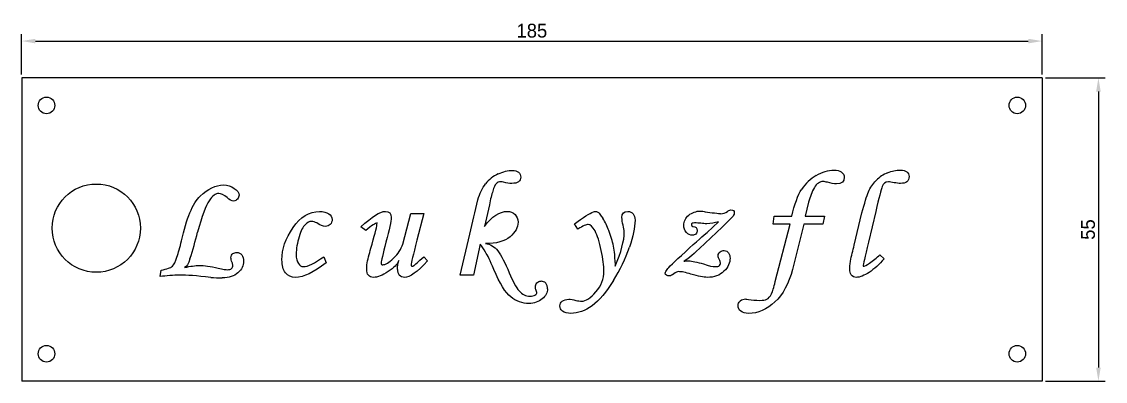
# Model space of a CAD drawing. Header units: millimetres. Extents: x 34 to 5984, y -3597 to 314.
# Drawn here: x 2218.2 to 2414.7, y -1014 to -948.9 of the extents above; entities that cross this region are included whole.
import ezdxf

# ---------------------------------------------------------------- set-up
doc = ezdxf.new("R2010")
doc.units = ezdxf.units.MM
doc.dimstyles.new('ISO-25', dxfattribs={"dimtxt": 2.5, "dimasz": 2.5, "dimexe": 1.25, "dimexo": 0.625, "dimtad": 1, "dimdsep": 46, "dimtxsty": 'Standard', "dimcen": 2.5, "dimadec": 0, "dimazin": 0, "dimtfac": 1, "dimtmove": 0, "dimatfit": 3, "dimfxl": 1, "dimarcsym": 0})

# ---------------------------------------------------------------- blocks, each defined once
blk = doc.blocks.new('*D150')
at = {"color": 0, "lineweight": -2, "transparency": 16777216}
for p, q in [((2218.22, -958.42), (2218.22, -951.13)), ((2220.72, -952.38), (2400.72, -952.38)), ((2403.22, -958.42), (2403.22, -951.13))]:
    blk.add_line(p, q, dxfattribs=at)
at = {"color": 0, "transparency": 16777216}
for points in [[(2220.72, -951.97), (2220.72, -952.8), (2218.22, -952.38)], [(2400.72, -951.97), (2400.72, -952.8), (2403.22, -952.38)]]:
    blk.add_solid(points, dxfattribs=at)
at = {"layer": 'Defpoints', "color": 0, "transparency": 16777216}
for p in [(2403.22, -952.38), (2218.22, -959.04), (2403.22, -959.04)]:
    blk.add_point(p, dxfattribs=at)
at = {"color": 0, "transparency": 16777216, "insert": (2310.72, -950.51), "char_height": 2.5, "attachment_point": 5}
blk.add_mtext('185', dxfattribs=at)
blk = doc.blocks.new('*D151')
at = {"color": 0, "lineweight": -2, "transparency": 16777216}
for p, q in [((2403.85, -959.04), (2414.68, -959.04)), ((2413.43, -961.54), (2413.43, -1011.54)), ((2403.85, -1014.04), (2414.68, -1014.04))]:
    blk.add_line(p, q, dxfattribs=at)
at = {"color": 0, "transparency": 16777216}
for points in [[(2413.02, -961.54), (2413.85, -961.54), (2413.43, -959.04)], [(2413.02, -1011.54), (2413.85, -1011.54), (2413.43, -1014.04)]]:
    blk.add_solid(points, dxfattribs=at)
at = {"layer": 'Defpoints', "color": 0, "transparency": 16777216}
for p in [(2403.22, -959.04), (2403.22, -1014.04), (2413.43, -1014.04)]:
    blk.add_point(p, dxfattribs=at)
at = {"color": 0, "transparency": 16777216, "insert": (2411.56, -986.54), "char_height": 2.5, "attachment_point": 5, "rotation": 90}
blk.add_mtext('55', dxfattribs=at)

msp = doc.modelspace()

# ---------------------------------------------------------------- linework, layer by layer
for p, q in [((2403.224, -959.044), (2218.224, -959.044)), ((2218.224, -959.044), (2218.224, -1014.044)), ((2403.224, -959.044), (2403.224, -1014.044)), ((2403.224, -1014.044), (2218.224, -1014.044))]:
    msp.add_line(p, q)
at = {"color": 1, "lineweight": 25}
for points in [[(2301.342, -989.162), (2300.161, -994.791), (2297.728, -994.791), (2299.466, -987.355, -0.0031204), (2300.925, -981.17)], [(2368.474, -992.289, -0.0108159), (2369.169, -989.371), (2370.559, -983.533)], [(2325.804, -992.498, 0.0498004), (2325.526, -989.579, 0.038632), (2324.692, -986.73, 0.0472897), (2323.58, -984.506)], [(2342.483, -987.077), (2344.568, -985.132, -0.0784466), (2342.413, -985.479)], [(2371.949, -992.637, 0.0230032), (2373.825, -991.108), (2374.589, -991.872)], [(2313.573, -997.293, 0.1653257), (2313.226, -996.251, 0.2044553), (2312.392, -995.903)]]:
    msp.add_lwpolyline(points, format="xyb", dxfattribs=at)
for points in [[(2303.01, -982.074), (2302.107, -985.965)], [(2360.899, -981.587), (2360.274, -984.089), (2363.748, -984.089), (2363.47, -985.548), (2359.996, -985.548), (2357.98, -993.749)], [(2287.304, -989.162), (2288.764, -983.603), (2291.126, -983.603), (2289.876, -988.467)], [(2347.209, -984.089), (2345.193, -986.104), (2341.093, -989.996)], [(2354.853, -995.973), (2357.563, -985.548), (2354.436, -985.548), (2354.645, -984.089), (2357.841, -984.089)], [(2373.061, -983.255), (2371.74, -988.815)], [(2280.633, -986.73), (2279.729, -986.035)], [(2319.063, -986.452), (2318.438, -985.479), (2319.55, -984.715)], [(2272.988, -991.456), (2273.405, -992.567)], [(2291.126, -991.456), (2291.821, -992.22)], [(2243.314, -995.069), (2243.523, -993.888)]]:
    msp.add_lwpolyline(points, dxfattribs=at)
at = {"color": 1}
for centre in [(2222.724, -964.044), (2398.724, -964.044), (2222.724, -1009.044), (2398.724, -1009.044)]:
    msp.add_circle(centre, 1.5, dxfattribs=at)
at = {"color": 4}
msp.add_circle((2231.753, -986.284), 8, dxfattribs=at)
at = {"color": 1, "lineweight": 25}
for centre, radius, start, end in [((2377.677, -982.188), 6.441, 112.47388, 134.90625), ((2307.362, -982.298), 6.469, 115.19192, 141.27573), ((2366.499, -983.811), 8.244, 120.70659, 146.19711), ((2349.719, -929.432), 54.424, 261.99018, 263.75979), ((2340.249, -994.412), 9.072, 82.89369, 90.37338), ((2175.896, -968.431), 76.518, 342.16012, 345.94913), ((1785.881, -855.569), 513.544, 344.56807, 344.92169), ((2296.378, -977.965), 34.153, 328.59012, 339.87123), ((2288.038, -993.759), 1.707, 179.6598, 217.21011), ((2254.38, -969.756), 25.522, 265.74873, 270.43296), ((2349.492, -1000.876), 1.707, 89.65992, 127.21007)]:
    msp.add_arc(centre, radius, start, end, dxfattribs=at)
for points in [[(2304.608, -976.445), (2305.512, -976.028), (2306.415, -975.819), (2307.18, -975.819)], [(2304.608, -976.445), (2305.512, -976.028), (2306.415, -975.819), (2307.18, -975.819)], [(2307.18, -975.819), (2307.666, -975.819), (2308.014, -975.889), (2308.292, -976.167)], [(2307.18, -975.819), (2307.666, -975.819), (2308.014, -975.889), (2308.292, -976.167)], [(2308.292, -976.167), (2308.57, -976.375), (2308.709, -976.653), (2308.709, -977.07)], [(2308.292, -976.167), (2308.57, -976.375), (2308.709, -976.653), (2308.709, -977.07)], [(2362.289, -976.723), (2363.401, -976.097), (2364.443, -975.75), (2365.486, -975.75)], [(2362.289, -976.723), (2363.401, -976.097), (2364.443, -975.75), (2365.486, -975.75)], [(2365.486, -975.75), (2366.042, -975.75), (2366.459, -975.889), (2366.806, -976.097)], [(2365.486, -975.75), (2366.042, -975.75), (2366.459, -975.889), (2366.806, -976.097)], [(2366.806, -976.097), (2367.154, -976.375), (2367.362, -976.653), (2367.362, -977.07)], [(2366.806, -976.097), (2367.154, -976.375), (2367.362, -976.653), (2367.362, -977.07)], [(2375.215, -976.236), (2375.979, -975.958), (2376.744, -975.75), (2377.578, -975.75)], [(2375.215, -976.236), (2375.979, -975.958), (2376.744, -975.75), (2377.578, -975.75)], [(2377.578, -975.75), (2378.064, -975.75), (2378.412, -975.889), (2378.69, -976.097)], [(2377.578, -975.75), (2378.064, -975.75), (2378.412, -975.889), (2378.69, -976.097)], [(2378.69, -976.097), (2378.968, -976.306), (2379.107, -976.584), (2379.107, -976.931)], [(2378.69, -976.097), (2378.968, -976.306), (2379.107, -976.584), (2379.107, -976.931)], [(2300.925, -981.17), (2301.273, -979.989), (2301.759, -979.016), (2302.315, -978.252)], [(2300.925, -981.17), (2301.273, -979.989), (2301.759, -979.016), (2302.315, -978.252)], [(2304.261, -978.252), (2303.983, -978.46), (2303.844, -978.877), (2303.636, -979.572)], [(2304.261, -978.252), (2303.983, -978.46), (2303.844, -978.877), (2303.636, -979.572)], [(2305.095, -977.904), (2304.747, -977.904), (2304.469, -977.974), (2304.261, -978.252)], [(2305.095, -977.904), (2304.747, -977.904), (2304.469, -977.974), (2304.261, -978.252)], [(2305.581, -977.974), (2305.373, -977.904), (2305.234, -977.904), (2305.095, -977.904)], [(2305.581, -977.974), (2305.373, -977.904), (2305.234, -977.904), (2305.095, -977.904)], [(2307.11, -978.182), (2306.624, -978.182), (2306.137, -978.113), (2305.581, -977.974)], [(2307.11, -978.182), (2306.624, -978.182), (2306.137, -978.113), (2305.581, -977.974)], [(2308.709, -977.07), (2308.709, -977.765), (2308.153, -978.182), (2307.11, -978.182)], [(2308.709, -977.07), (2308.709, -977.765), (2308.153, -978.182), (2307.11, -978.182)], [(2363.54, -977.835), (2362.914, -977.835), (2362.358, -978.182), (2361.941, -978.946)], [(2363.54, -977.835), (2362.914, -977.835), (2362.358, -978.182), (2361.941, -978.946)], [(2364.304, -977.974), (2364.026, -977.904), (2363.748, -977.835), (2363.54, -977.835)], [(2364.304, -977.974), (2364.026, -977.904), (2363.748, -977.835), (2363.54, -977.835)], [(2365.972, -978.252), (2365.486, -978.252), (2364.93, -978.113), (2364.304, -977.974)], [(2365.972, -978.252), (2365.486, -978.252), (2364.93, -978.113), (2364.304, -977.974)], [(2367.362, -977.07), (2367.362, -977.835), (2366.876, -978.252), (2365.972, -978.252)], [(2367.362, -977.07), (2367.362, -977.835), (2366.876, -978.252), (2365.972, -978.252)], [(2371.74, -979.711), (2372.088, -978.946), (2372.505, -978.252), (2373.13, -977.626)], [(2371.74, -979.711), (2372.088, -978.946), (2372.505, -978.252), (2373.13, -977.626)], [(2375.354, -977.904), (2374.798, -977.904), (2374.45, -978.182), (2374.242, -978.738)], [(2375.354, -977.904), (2374.798, -977.904), (2374.45, -978.182), (2374.242, -978.738)], [(2376.396, -978.043), (2375.979, -977.974), (2375.632, -977.904), (2375.354, -977.904)], [(2376.396, -978.043), (2375.979, -977.974), (2375.632, -977.904), (2375.354, -977.904)], [(2377.578, -978.182), (2377.23, -978.182), (2376.813, -978.113), (2376.396, -978.043)], [(2377.578, -978.182), (2377.23, -978.182), (2376.813, -978.113), (2376.396, -978.043)], [(2379.107, -976.931), (2379.107, -977.765), (2378.551, -978.182), (2377.578, -978.182)], [(2379.107, -976.931), (2379.107, -977.765), (2378.551, -978.182), (2377.578, -978.182)], [(2250.611, -980.475), (2252.001, -979.155), (2253.391, -978.46), (2254.781, -978.46)], [(2250.611, -980.475), (2252.001, -979.155), (2253.391, -978.46), (2254.781, -978.46)], [(2253.947, -979.989), (2253.391, -979.989), (2252.835, -980.406), (2252.21, -981.309)], [(2253.947, -979.989), (2253.391, -979.989), (2252.835, -980.406), (2252.21, -981.309)], [(2255.476, -980.753), (2254.85, -980.267), (2254.364, -979.989), (2253.947, -979.989)], [(2255.476, -980.753), (2254.85, -980.267), (2254.364, -979.989), (2253.947, -979.989)], [(2254.781, -978.46), (2255.545, -978.46), (2256.171, -978.669), (2256.727, -979.085)], [(2254.781, -978.46), (2255.545, -978.46), (2256.171, -978.669), (2256.727, -979.085)], [(2256.727, -979.085), (2257.352, -979.433), (2257.63, -979.85), (2257.63, -980.336)], [(2256.727, -979.085), (2257.352, -979.433), (2257.63, -979.85), (2257.63, -980.336)], [(2257.63, -980.336), (2257.63, -980.545), (2257.491, -980.753), (2257.352, -981.031)], [(2257.63, -980.336), (2257.63, -980.545), (2257.491, -980.753), (2257.352, -981.031)], [(2303.636, -979.572), (2303.427, -980.197), (2303.219, -981.031), (2303.01, -982.074)], [(2303.636, -979.572), (2303.427, -980.197), (2303.219, -981.031), (2303.01, -982.074)], [(2357.841, -984.089), (2358.328, -981.935), (2358.953, -980.336), (2359.648, -979.224)], [(2357.841, -984.089), (2358.328, -981.935), (2358.953, -980.336), (2359.648, -979.224)], [(2361.941, -978.946), (2361.455, -979.711), (2361.177, -980.614), (2360.899, -981.587)], [(2361.941, -978.946), (2361.455, -979.711), (2361.177, -980.614), (2360.899, -981.587)], [(2370.559, -983.533), (2371.045, -981.726), (2371.393, -980.475), (2371.74, -979.711)], [(2370.559, -983.533), (2371.045, -981.726), (2371.393, -980.475), (2371.74, -979.711)], [(2374.242, -978.738), (2374.034, -979.294), (2373.617, -980.823), (2373.061, -983.255)], [(2374.242, -978.738), (2374.034, -979.294), (2373.617, -980.823), (2373.061, -983.255)], [(2247.206, -988.606), (2248.109, -984.506), (2249.221, -981.796), (2250.611, -980.475)], [(2247.206, -988.606), (2248.109, -984.506), (2249.221, -981.796), (2250.611, -980.475)], [(2252.21, -981.309), (2251.584, -982.213), (2250.889, -984.089), (2250.125, -987.008)], [(2252.21, -981.309), (2251.584, -982.213), (2250.889, -984.089), (2250.125, -987.008)], [(2256.657, -981.379), (2256.24, -981.379), (2255.893, -981.17), (2255.476, -980.753)], [(2256.657, -981.379), (2256.24, -981.379), (2255.893, -981.17), (2255.476, -980.753)], [(2257.352, -981.031), (2257.144, -981.24), (2256.935, -981.379), (2256.657, -981.379)], [(2257.352, -981.031), (2257.144, -981.24), (2256.935, -981.379), (2256.657, -981.379)], [(2267.429, -986.174), (2268.749, -984.228), (2270.348, -983.255), (2272.224, -983.255)], [(2267.429, -986.174), (2268.749, -984.228), (2270.348, -983.255), (2272.224, -983.255)], [(2272.224, -983.255), (2272.919, -983.255), (2273.475, -983.394), (2273.892, -983.672)], [(2272.224, -983.255), (2272.919, -983.255), (2273.475, -983.394), (2273.892, -983.672)], [(2273.892, -983.672), (2274.309, -983.95), (2274.517, -984.298), (2274.517, -984.715)], [(2273.892, -983.672), (2274.309, -983.95), (2274.517, -984.298), (2274.517, -984.715)], [(2279.729, -986.035), (2281.745, -984.159), (2283.204, -983.255), (2284.177, -983.255)], [(2279.729, -986.035), (2281.745, -984.159), (2283.204, -983.255), (2284.177, -983.255)], [(2284.177, -983.255), (2284.872, -983.255), (2285.219, -983.603), (2285.219, -984.367)], [(2284.177, -983.255), (2284.872, -983.255), (2285.219, -983.603), (2285.219, -984.367)], [(2302.107, -985.965), (2303.497, -984.159), (2304.886, -983.255), (2306.276, -983.255)], [(2302.107, -985.965), (2303.497, -984.159), (2304.886, -983.255), (2306.276, -983.255)], [(2306.276, -983.255), (2306.832, -983.255), (2307.319, -983.394), (2307.666, -983.811)], [(2306.276, -983.255), (2306.832, -983.255), (2307.319, -983.394), (2307.666, -983.811)], [(2307.666, -983.811), (2308.014, -984.159), (2308.222, -984.645), (2308.222, -985.201)], [(2307.666, -983.811), (2308.014, -984.159), (2308.222, -984.645), (2308.222, -985.201)], [(2319.55, -984.715), (2320.94, -983.742), (2321.913, -983.255), (2322.26, -983.255)], [(2319.55, -984.715), (2320.94, -983.742), (2321.913, -983.255), (2322.26, -983.255)], [(2322.26, -983.255), (2322.469, -983.255), (2322.677, -983.325), (2322.816, -983.464)], [(2322.26, -983.255), (2322.469, -983.255), (2322.677, -983.325), (2322.816, -983.464)], [(2322.816, -983.464), (2322.886, -983.533), (2323.164, -983.881), (2323.58, -984.506)], [(2322.816, -983.464), (2322.886, -983.533), (2323.164, -983.881), (2323.58, -984.506)], [(2327.055, -984.367), (2327.055, -983.603), (2327.403, -983.255), (2328.098, -983.255)], [(2327.055, -984.367), (2327.055, -983.603), (2327.403, -983.255), (2328.098, -983.255)], [(2328.098, -983.255), (2328.515, -983.255), (2328.862, -983.394), (2329.071, -983.672)], [(2328.098, -983.255), (2328.515, -983.255), (2328.862, -983.394), (2329.071, -983.672)], [(2329.071, -983.672), (2329.279, -983.95), (2329.418, -984.367), (2329.418, -984.854)], [(2329.071, -983.672), (2329.279, -983.95), (2329.418, -984.367), (2329.418, -984.854)], [(2338.244, -985.757), (2338.244, -985.062), (2338.591, -984.437), (2339.147, -983.95)], [(2338.244, -985.757), (2338.244, -985.062), (2338.591, -984.437), (2339.147, -983.95)], [(2339.147, -983.95), (2339.773, -983.464), (2340.468, -983.186), (2341.302, -983.186)], [(2339.147, -983.95), (2339.773, -983.464), (2340.468, -983.186), (2341.302, -983.186)], [(2341.302, -983.186), (2341.58, -983.186), (2341.858, -983.255), (2342.136, -983.325)], [(2341.302, -983.186), (2341.58, -983.186), (2341.858, -983.255), (2342.136, -983.325)], [(2343.803, -983.533), (2344.429, -983.603), (2344.846, -983.672), (2344.985, -983.672)], [(2343.803, -983.533), (2344.429, -983.603), (2344.846, -983.672), (2344.985, -983.672)], [(2344.985, -983.672), (2345.402, -983.672), (2345.749, -983.533), (2346.166, -983.255)], [(2344.985, -983.672), (2345.402, -983.672), (2345.749, -983.533), (2346.166, -983.255)], [(2346.166, -983.255), (2346.305, -983.116), (2346.514, -983.047), (2346.792, -982.977)], [(2346.166, -983.255), (2346.305, -983.116), (2346.514, -983.047), (2346.792, -982.977)], [(2346.792, -982.977), (2347.209, -982.977), (2347.417, -983.116), (2347.417, -983.533)], [(2346.792, -982.977), (2347.209, -982.977), (2347.417, -983.116), (2347.417, -983.533)], [(2347.417, -983.533), (2347.417, -983.672), (2347.348, -983.811), (2347.209, -984.089)], [(2347.417, -983.533), (2347.417, -983.672), (2347.348, -983.811), (2347.209, -984.089)], [(2265.414, -992.011), (2265.414, -990.135), (2266.039, -988.189), (2267.429, -986.174)], [(2265.414, -992.011), (2265.414, -990.135), (2266.039, -988.189), (2267.429, -986.174)], [(2269.653, -985.618), (2269.236, -986.035), (2268.819, -986.73), (2268.541, -987.842)], [(2269.653, -985.618), (2269.236, -986.035), (2268.819, -986.73), (2268.541, -987.842)], [(2270.765, -985.062), (2270.417, -985.062), (2270, -985.271), (2269.653, -985.618)], [(2270.765, -985.062), (2270.417, -985.062), (2270, -985.271), (2269.653, -985.618)], [(2271.738, -985.34), (2271.39, -985.201), (2271.043, -985.062), (2270.765, -985.062)], [(2271.738, -985.34), (2271.39, -985.201), (2271.043, -985.062), (2270.765, -985.062)], [(2273.266, -985.965), (2272.849, -985.965), (2272.363, -985.757), (2271.738, -985.34)], [(2273.266, -985.965), (2272.849, -985.965), (2272.363, -985.757), (2271.738, -985.34)], [(2274.17, -985.618), (2273.961, -985.826), (2273.614, -985.965), (2273.266, -985.965)], [(2274.17, -985.618), (2273.961, -985.826), (2273.614, -985.965), (2273.266, -985.965)], [(2274.517, -984.715), (2274.517, -985.062), (2274.378, -985.409), (2274.17, -985.618)], [(2274.517, -984.715), (2274.517, -985.062), (2274.378, -985.409), (2274.17, -985.618)], [(2282.648, -985.34), (2282.37, -985.34), (2281.675, -985.826), (2280.633, -986.73)], [(2282.648, -985.34), (2282.37, -985.34), (2281.675, -985.826), (2280.633, -986.73)], [(2281.745, -989.162), (2282.37, -987.077), (2282.648, -985.826), (2282.648, -985.409)], [(2281.745, -989.162), (2282.37, -987.077), (2282.648, -985.826), (2282.648, -985.409)], [(2282.648, -985.409), (2282.648, -985.34), (2282.648, -985.34), (2282.648, -985.34)], [(2282.648, -985.409), (2282.648, -985.34), (2282.648, -985.34), (2282.648, -985.34)], [(2285.219, -984.367), (2285.219, -984.993), (2284.872, -986.521), (2284.247, -988.815)], [(2285.219, -984.367), (2285.219, -984.993), (2284.872, -986.521), (2284.247, -988.815)], [(2308.222, -985.201), (2308.222, -986.174), (2307.736, -987.008), (2306.763, -987.842)], [(2308.222, -985.201), (2308.222, -986.174), (2307.736, -987.008), (2306.763, -987.842)], [(2320.94, -985.618), (2320.592, -985.618), (2319.967, -985.896), (2319.063, -986.452)], [(2320.94, -985.618), (2320.592, -985.618), (2319.967, -985.896), (2319.063, -986.452)], [(2322.191, -986.799), (2321.704, -985.965), (2321.287, -985.618), (2320.94, -985.618)], [(2322.191, -986.799), (2321.704, -985.965), (2321.287, -985.618), (2320.94, -985.618)], [(2327.264, -985.757), (2327.125, -985.201), (2327.055, -984.784), (2327.055, -984.367)], [(2327.264, -985.757), (2327.125, -985.201), (2327.055, -984.784), (2327.055, -984.367)], [(2327.472, -987.008), (2327.472, -986.66), (2327.403, -986.243), (2327.264, -985.757)], [(2327.472, -987.008), (2327.472, -986.66), (2327.403, -986.243), (2327.264, -985.757)], [(2329.418, -984.854), (2329.418, -986.174), (2329.071, -987.772), (2328.445, -989.718)], [(2329.418, -984.854), (2329.418, -986.174), (2329.071, -987.772), (2328.445, -989.718)], [(2338.73, -987.077), (2338.452, -986.73), (2338.244, -986.243), (2338.244, -985.757)], [(2338.73, -987.077), (2338.452, -986.73), (2338.244, -986.243), (2338.244, -985.757)], [(2340.19, -985.34), (2339.842, -985.34), (2339.634, -985.409), (2339.634, -985.687)], [(2340.19, -985.34), (2339.842, -985.34), (2339.634, -985.409), (2339.634, -985.687)], [(2339.634, -985.687), (2339.634, -985.826), (2339.703, -985.965), (2339.912, -985.965)], [(2339.634, -985.687), (2339.634, -985.826), (2339.703, -985.965), (2339.912, -985.965)], [(2339.912, -985.965), (2340.468, -986.035), (2340.676, -986.243), (2340.676, -986.73)], [(2339.912, -985.965), (2340.468, -986.035), (2340.676, -986.243), (2340.676, -986.73)], [(2342.413, -985.479), (2342.066, -985.479), (2341.719, -985.479), (2341.371, -985.409)], [(2342.413, -985.479), (2342.066, -985.479), (2341.719, -985.479), (2341.371, -985.409)], [(2268.541, -987.842), (2268.193, -988.954), (2267.985, -989.996), (2267.985, -991.039)], [(2268.541, -987.842), (2268.193, -988.954), (2267.985, -989.996), (2267.985, -991.039)], [(2306.763, -987.842), (2305.79, -988.676), (2304.261, -989.093), (2302.315, -989.093)], [(2306.763, -987.842), (2305.79, -988.676), (2304.261, -989.093), (2302.315, -989.093)], [(2323.302, -990.344), (2322.955, -988.815), (2322.608, -987.633), (2322.191, -986.799)], [(2323.302, -990.344), (2322.955, -988.815), (2322.608, -987.633), (2322.191, -986.799)], [(2325.804, -993.193), (2326.916, -990.622), (2327.472, -988.537), (2327.472, -987.008)], [(2325.804, -993.193), (2326.916, -990.622), (2327.472, -988.537), (2327.472, -987.008)], [(2338.591, -990.552), (2340.607, -988.676), (2341.927, -987.494), (2342.483, -987.077)], [(2338.591, -990.552), (2340.607, -988.676), (2341.927, -987.494), (2342.483, -987.077)], [(2339.842, -987.564), (2339.425, -987.564), (2339.078, -987.425), (2338.73, -987.077)], [(2339.842, -987.564), (2339.425, -987.564), (2339.078, -987.425), (2338.73, -987.077)], [(2340.468, -987.355), (2340.259, -987.494), (2340.051, -987.564), (2339.842, -987.564)], [(2340.468, -987.355), (2340.259, -987.494), (2340.051, -987.564), (2339.842, -987.564)], [(2340.676, -986.73), (2340.676, -986.938), (2340.607, -987.147), (2340.468, -987.355)], [(2340.676, -986.73), (2340.676, -986.938), (2340.607, -987.147), (2340.468, -987.355)], [(2246.372, -991.525), (2246.65, -990.761), (2246.928, -989.718), (2247.206, -988.606)], [(2246.372, -991.525), (2246.65, -990.761), (2246.928, -989.718), (2247.206, -988.606)], [(2284.247, -988.815), (2283.691, -991.039), (2283.413, -992.289), (2283.413, -992.498)], [(2284.247, -988.815), (2283.691, -991.039), (2283.413, -992.289), (2283.413, -992.498)], [(2285.636, -991.733), (2286.47, -990.969), (2287.026, -990.066), (2287.304, -989.162)], [(2285.636, -991.733), (2286.47, -990.969), (2287.026, -990.066), (2287.304, -989.162)], [(2289.876, -988.467), (2289.181, -991.178), (2288.833, -992.637), (2288.833, -992.915)], [(2289.876, -988.467), (2289.181, -991.178), (2288.833, -992.637), (2288.833, -992.915)], [(2302.315, -990.622), (2301.968, -990.066), (2301.69, -989.579), (2301.342, -989.162)], [(2302.315, -990.622), (2301.968, -990.066), (2301.69, -989.579), (2301.342, -989.162)], [(2302.315, -989.093), (2303.149, -989.162), (2303.914, -989.579), (2304.539, -990.413)], [(2302.315, -989.093), (2303.149, -989.162), (2303.914, -989.579), (2304.539, -990.413)], [(2341.093, -989.996), (2339.703, -991.317), (2338.73, -992.081), (2338.244, -992.289)], [(2341.093, -989.996), (2339.703, -991.317), (2338.73, -992.081), (2338.244, -992.289)], [(2371.74, -988.815), (2371.115, -991.595), (2370.767, -992.984), (2370.767, -993.054)], [(2371.74, -988.815), (2371.115, -991.595), (2370.767, -992.984), (2370.767, -993.054)], [(2245.538, -993.193), (2245.816, -992.915), (2246.164, -992.359), (2246.372, -991.525)], [(2245.538, -993.193), (2245.816, -992.915), (2246.164, -992.359), (2246.372, -991.525)], [(2248.735, -991.872), (2248.457, -992.776), (2248.109, -993.262), (2247.762, -993.401)], [(2248.735, -991.872), (2248.457, -992.776), (2248.109, -993.262), (2247.762, -993.401)], [(2256.171, -991.664), (2256.171, -991.317), (2256.31, -991.039), (2256.518, -990.9)], [(2256.171, -991.664), (2256.171, -991.317), (2256.31, -991.039), (2256.518, -990.9)], [(2256.379, -992.498), (2256.24, -992.15), (2256.171, -991.872), (2256.171, -991.664)], [(2256.379, -992.498), (2256.24, -992.15), (2256.171, -991.872), (2256.171, -991.664)], [(2256.518, -990.9), (2256.796, -990.761), (2257.005, -990.691), (2257.213, -990.691)], [(2256.518, -990.9), (2256.796, -990.761), (2257.005, -990.691), (2257.213, -990.691)], [(2257.213, -990.691), (2257.561, -990.691), (2257.908, -990.83), (2258.117, -991.108)], [(2257.213, -990.691), (2257.561, -990.691), (2257.908, -990.83), (2258.117, -991.108)], [(2258.117, -991.108), (2258.325, -991.456), (2258.464, -991.803), (2258.464, -992.289)], [(2258.117, -991.108), (2258.325, -991.456), (2258.464, -991.803), (2258.464, -992.289)], [(2266.039, -994.374), (2265.622, -993.818), (2265.414, -993.054), (2265.414, -992.011)], [(2266.039, -994.374), (2265.622, -993.818), (2265.414, -993.054), (2265.414, -992.011)], [(2267.985, -991.039), (2267.985, -991.803), (2268.124, -992.359), (2268.402, -992.706)], [(2267.985, -991.039), (2267.985, -991.803), (2268.124, -992.359), (2268.402, -992.706)], [(2269.236, -993.262), (2270.139, -993.262), (2271.39, -992.637), (2272.988, -991.456)], [(2269.236, -993.262), (2270.139, -993.262), (2271.39, -992.637), (2272.988, -991.456)], [(2283.691, -992.915), (2284.177, -992.915), (2284.802, -992.567), (2285.636, -991.733)], [(2283.691, -992.915), (2284.177, -992.915), (2284.802, -992.567), (2285.636, -991.733)], [(2289.32, -993.054), (2289.528, -992.915), (2290.084, -992.359), (2291.126, -991.456)], [(2289.32, -993.054), (2289.528, -992.915), (2290.084, -992.359), (2291.126, -991.456)], [(2303.844, -993.749), (2303.149, -992.22), (2302.663, -991.178), (2302.315, -990.622)], [(2303.844, -993.749), (2303.149, -992.22), (2302.663, -991.178), (2302.315, -990.622)], [(2304.539, -990.413), (2305.164, -991.247), (2305.859, -992.567), (2306.624, -994.374)], [(2304.539, -990.413), (2305.164, -991.247), (2305.859, -992.567), (2306.624, -994.374)], [(2323.789, -994.027), (2323.789, -993.123), (2323.58, -991.872), (2323.302, -990.344)], [(2323.789, -994.027), (2323.789, -993.123), (2323.58, -991.872), (2323.302, -990.344)], [(2335.256, -993.749), (2335.395, -993.471), (2336.506, -992.428), (2338.591, -990.552)], [(2335.256, -993.749), (2335.395, -993.471), (2336.506, -992.428), (2338.591, -990.552)], [(2344.498, -991.317), (2344.498, -990.969), (2344.637, -990.761), (2344.846, -990.552)], [(2344.498, -991.317), (2344.498, -990.969), (2344.637, -990.761), (2344.846, -990.552)], [(2344.776, -992.15), (2344.637, -991.803), (2344.498, -991.525), (2344.498, -991.317)], [(2344.776, -992.15), (2344.637, -991.803), (2344.498, -991.525), (2344.498, -991.317)], [(2344.846, -990.552), (2345.054, -990.413), (2345.332, -990.344), (2345.61, -990.344)], [(2344.846, -990.552), (2345.054, -990.413), (2345.332, -990.344), (2345.61, -990.344)], [(2346.653, -991.733), (2346.653, -992.567), (2346.305, -993.332), (2345.541, -994.096)], [(2346.653, -991.733), (2346.653, -992.567), (2346.305, -993.332), (2345.541, -994.096)], [(2345.61, -990.344), (2345.958, -990.344), (2346.166, -990.483), (2346.375, -990.761)], [(2345.61, -990.344), (2345.958, -990.344), (2346.166, -990.483), (2346.375, -990.761)], [(2346.375, -990.761), (2346.583, -991.039), (2346.653, -991.386), (2346.653, -991.733)], [(2346.375, -990.761), (2346.583, -991.039), (2346.653, -991.386), (2346.653, -991.733)], [(2374.589, -991.872), (2373.686, -992.845), (2372.783, -993.679), (2371.879, -994.305)], [(2374.589, -991.872), (2373.686, -992.845), (2372.783, -993.679), (2371.879, -994.305)], [(2243.523, -993.888), (2244.565, -993.679), (2245.26, -993.471), (2245.538, -993.193)], [(2243.523, -993.888), (2244.565, -993.679), (2245.26, -993.471), (2245.538, -993.193)], [(2247.762, -993.401), (2248.804, -993.193), (2249.708, -993.054), (2250.472, -993.054)], [(2247.762, -993.401), (2248.804, -993.193), (2249.708, -993.054), (2250.472, -993.054)], [(2250.472, -993.054), (2251.306, -993.054), (2252.418, -993.193), (2253.877, -993.54)], [(2250.472, -993.054), (2251.306, -993.054), (2252.418, -993.193), (2253.877, -993.54)], [(2253.877, -993.54), (2254.711, -993.749), (2255.267, -993.818), (2255.615, -993.818)], [(2253.877, -993.54), (2254.711, -993.749), (2255.267, -993.818), (2255.615, -993.818)], [(2255.615, -993.818), (2255.893, -993.818), (2256.101, -993.749), (2256.24, -993.61)], [(2255.615, -993.818), (2255.893, -993.818), (2256.101, -993.749), (2256.24, -993.61)], [(2256.24, -993.61), (2256.449, -993.401), (2256.518, -993.262), (2256.518, -993.054)], [(2256.24, -993.61), (2256.449, -993.401), (2256.518, -993.262), (2256.518, -993.054)], [(2256.518, -993.054), (2256.518, -992.915), (2256.449, -992.706), (2256.379, -992.498)], [(2256.518, -993.054), (2256.518, -992.915), (2256.449, -992.706), (2256.379, -992.498)], [(2258.464, -992.289), (2258.464, -993.054), (2258.117, -993.818), (2257.422, -994.374)], [(2258.464, -992.289), (2258.464, -993.054), (2258.117, -993.818), (2257.422, -994.374)], [(2273.405, -992.567), (2271.182, -994.305), (2269.375, -995.208), (2267.846, -995.208)], [(2273.405, -992.567), (2271.182, -994.305), (2269.375, -995.208), (2267.846, -995.208)], [(2268.402, -992.706), (2268.61, -993.054), (2268.888, -993.262), (2269.236, -993.262)], [(2268.402, -992.706), (2268.61, -993.054), (2268.888, -993.262), (2269.236, -993.262)], [(2280.772, -993.679), (2280.772, -993.193), (2280.841, -992.706), (2280.911, -992.22)], [(2280.772, -993.679), (2280.772, -993.193), (2280.841, -992.706), (2280.911, -992.22)], [(2282.023, -995.208), (2281.189, -995.208), (2280.772, -994.722), (2280.772, -993.679)], [(2282.023, -995.208), (2281.189, -995.208), (2280.772, -994.722), (2280.772, -993.679)], [(2283.413, -992.498), (2283.413, -992.637), (2283.413, -992.706), (2283.482, -992.845)], [(2283.413, -992.498), (2283.413, -992.637), (2283.413, -992.706), (2283.482, -992.845)], [(2283.482, -992.845), (2283.552, -992.915), (2283.621, -992.915), (2283.691, -992.915)], [(2283.482, -992.845), (2283.552, -992.915), (2283.621, -992.915), (2283.691, -992.915)], [(2286.609, -992.15), (2286.331, -992.845), (2285.706, -993.54), (2284.664, -994.166)], [(2286.609, -992.15), (2286.331, -992.845), (2285.706, -993.54), (2284.664, -994.166)], [(2286.331, -993.749), (2286.331, -993.193), (2286.47, -992.706), (2286.609, -992.15)], [(2286.331, -993.749), (2286.331, -993.193), (2286.47, -992.706), (2286.609, -992.15)], [(2291.821, -992.22), (2289.945, -994.235), (2288.555, -995.208), (2287.652, -995.208)], [(2291.821, -992.22), (2289.945, -994.235), (2288.555, -995.208), (2287.652, -995.208)], [(2288.833, -992.915), (2288.833, -993.123), (2288.833, -993.193), (2288.972, -993.193)], [(2288.833, -992.915), (2288.833, -993.123), (2288.833, -993.193), (2288.972, -993.193)], [(2288.972, -993.193), (2289.042, -993.193), (2289.181, -993.123), (2289.32, -993.054)], [(2288.972, -993.193), (2289.042, -993.193), (2289.181, -993.123), (2289.32, -993.054)], [(2306.902, -998.752), (2305.929, -997.988), (2304.886, -996.32), (2303.844, -993.749)], [(2306.902, -998.752), (2305.929, -997.988), (2304.886, -996.32), (2303.844, -993.749)], [(2322.33, -997.849), (2323.302, -996.737), (2323.789, -995.486), (2323.789, -994.027)], [(2322.33, -997.849), (2323.302, -996.737), (2323.789, -995.486), (2323.789, -994.027)], [(2325.804, -992.498), (2325.804, -992.845), (2325.804, -993.054), (2325.804, -993.193)], [(2325.804, -992.498), (2325.804, -992.845), (2325.804, -993.054), (2325.804, -993.193)], [(2334.908, -994.444), (2334.908, -994.235), (2335.047, -994.027), (2335.256, -993.749)], [(2334.908, -994.444), (2334.908, -994.235), (2335.047, -994.027), (2335.256, -993.749)], [(2338.244, -992.289), (2338.522, -992.22), (2338.869, -992.22), (2339.147, -992.22)], [(2338.244, -992.289), (2338.522, -992.22), (2338.869, -992.22), (2339.147, -992.22)], [(2339.147, -992.22), (2339.773, -992.22), (2340.676, -992.428), (2341.858, -992.776)], [(2339.147, -992.22), (2339.773, -992.22), (2340.676, -992.428), (2341.858, -992.776)], [(2341.858, -992.776), (2342.761, -993.123), (2343.525, -993.262), (2344.012, -993.262)], [(2341.858, -992.776), (2342.761, -993.123), (2343.525, -993.262), (2344.012, -993.262)], [(2344.012, -993.262), (2344.359, -993.262), (2344.568, -993.193), (2344.707, -993.054)], [(2344.012, -993.262), (2344.359, -993.262), (2344.568, -993.193), (2344.707, -993.054)], [(2344.707, -993.054), (2344.846, -992.915), (2344.915, -992.845), (2344.915, -992.706)], [(2344.707, -993.054), (2344.846, -992.915), (2344.915, -992.845), (2344.915, -992.706)], [(2344.915, -992.706), (2344.915, -992.567), (2344.846, -992.359), (2344.776, -992.15)], [(2344.915, -992.706), (2344.915, -992.567), (2344.846, -992.359), (2344.776, -992.15)], [(2357.98, -993.749), (2357.285, -996.32), (2356.243, -998.335), (2354.784, -999.656)], [(2357.98, -993.749), (2357.285, -996.32), (2356.243, -998.335), (2354.784, -999.656)], [(2368.335, -993.749), (2368.335, -993.401), (2368.404, -992.915), (2368.474, -992.289)], [(2368.335, -993.749), (2368.335, -993.401), (2368.404, -992.915), (2368.474, -992.289)], [(2368.613, -994.722), (2368.404, -994.444), (2368.335, -994.096), (2368.335, -993.749)], [(2368.613, -994.722), (2368.404, -994.444), (2368.335, -994.096), (2368.335, -993.749)], [(2370.767, -993.054), (2370.767, -993.193), (2370.767, -993.193), (2370.837, -993.193)], [(2370.767, -993.054), (2370.767, -993.193), (2370.767, -993.193), (2370.837, -993.193)], [(2370.837, -993.193), (2370.976, -993.193), (2371.393, -993.054), (2371.949, -992.637)], [(2370.837, -993.193), (2370.976, -993.193), (2371.393, -993.054), (2371.949, -992.637)], [(2246.997, -994.791), (2245.677, -994.791), (2244.426, -994.93), (2243.314, -995.069)], [(2246.997, -994.791), (2245.677, -994.791), (2244.426, -994.93), (2243.314, -995.069)], [(2252.488, -995.208), (2249.916, -994.93), (2248.04, -994.791), (2246.997, -994.791)], [(2252.488, -995.208), (2249.916, -994.93), (2248.04, -994.791), (2246.997, -994.791)], [(2257.422, -994.374), (2256.796, -995), (2255.823, -995.278), (2254.572, -995.278)], [(2257.422, -994.374), (2256.796, -995), (2255.823, -995.278), (2254.572, -995.278)], [(2267.846, -995.208), (2267.081, -995.208), (2266.456, -994.93), (2266.039, -994.374)], [(2267.846, -995.208), (2267.081, -995.208), (2266.456, -994.93), (2266.039, -994.374)], [(2284.664, -994.166), (2283.621, -994.861), (2282.718, -995.208), (2282.023, -995.208)], [(2284.664, -994.166), (2283.621, -994.861), (2282.718, -995.208), (2282.023, -995.208)], [(2287.652, -995.208), (2287.235, -995.208), (2286.957, -995.069), (2286.679, -994.791)], [(2287.652, -995.208), (2287.235, -995.208), (2286.957, -995.069), (2286.679, -994.791)], [(2306.624, -994.374), (2307.249, -995.903), (2307.805, -997.015), (2308.431, -997.641)], [(2306.624, -994.374), (2307.249, -995.903), (2307.805, -997.015), (2308.431, -997.641)], [(2311.627, -996.181), (2311.836, -995.973), (2312.114, -995.903), (2312.392, -995.903)], [(2311.627, -996.181), (2311.836, -995.973), (2312.114, -995.903), (2312.392, -995.903)], [(2325.526, -995.764), (2324.206, -997.849), (2322.955, -999.378), (2321.635, -1000.351)], [(2325.526, -995.764), (2324.206, -997.849), (2322.955, -999.378), (2321.635, -1000.351)], [(2335.673, -994.93), (2335.186, -994.93), (2334.908, -994.791), (2334.908, -994.444)], [(2335.673, -994.93), (2335.186, -994.93), (2334.908, -994.791), (2334.908, -994.444)], [(2336.437, -994.583), (2336.159, -994.791), (2335.951, -994.93), (2335.673, -994.93)], [(2336.437, -994.583), (2336.159, -994.791), (2335.951, -994.93), (2335.673, -994.93)], [(2337.34, -994.166), (2337.062, -994.166), (2336.784, -994.305), (2336.437, -994.583)], [(2337.34, -994.166), (2337.062, -994.166), (2336.784, -994.305), (2336.437, -994.583)], [(2339.564, -994.652), (2338.591, -994.305), (2337.827, -994.166), (2337.34, -994.166)], [(2339.564, -994.652), (2338.591, -994.305), (2337.827, -994.166), (2337.34, -994.166)], [(2342.483, -995.208), (2341.858, -995.208), (2340.885, -995), (2339.564, -994.652)], [(2342.483, -995.208), (2341.858, -995.208), (2340.885, -995), (2339.564, -994.652)], [(2345.541, -994.096), (2344.776, -994.861), (2343.803, -995.208), (2342.483, -995.208)], [(2345.541, -994.096), (2344.776, -994.861), (2343.803, -995.208), (2342.483, -995.208)], [(2354.158, -998.196), (2354.367, -997.78), (2354.575, -997.015), (2354.853, -995.973)], [(2354.158, -998.196), (2354.367, -997.78), (2354.575, -997.015), (2354.853, -995.973)], [(2369.516, -995.208), (2369.169, -995.208), (2368.821, -995.069), (2368.613, -994.722)], [(2369.516, -995.208), (2369.169, -995.208), (2368.821, -995.069), (2368.613, -994.722)], [(2371.879, -994.305), (2370.976, -994.861), (2370.211, -995.208), (2369.516, -995.208)], [(2371.879, -994.305), (2370.976, -994.861), (2370.211, -995.208), (2369.516, -995.208)], [(2308.431, -997.641), (2308.987, -998.266), (2309.612, -998.613), (2310.376, -998.613)], [(2308.431, -997.641), (2308.987, -998.266), (2309.612, -998.613), (2310.376, -998.613)], [(2311.28, -998.405), (2311.488, -998.266), (2311.627, -998.127), (2311.627, -997.919)], [(2311.28, -998.405), (2311.488, -998.266), (2311.627, -998.127), (2311.627, -997.919)], [(2311.349, -996.946), (2311.349, -996.668), (2311.419, -996.39), (2311.627, -996.181)], [(2311.349, -996.946), (2311.349, -996.668), (2311.419, -996.39), (2311.627, -996.181)], [(2311.488, -997.571), (2311.419, -997.363), (2311.349, -997.154), (2311.349, -996.946)], [(2311.488, -997.571), (2311.419, -997.363), (2311.349, -997.154), (2311.349, -996.946)], [(2311.627, -997.919), (2311.627, -997.849), (2311.558, -997.71), (2311.488, -997.571)], [(2311.627, -997.919), (2311.627, -997.849), (2311.558, -997.71), (2311.488, -997.571)], [(2313.573, -997.293), (2313.573, -997.988), (2313.226, -998.544), (2312.6, -999.1)], [(2313.573, -997.293), (2313.573, -997.988), (2313.226, -998.544), (2312.6, -999.1)], [(2319.758, -999.517), (2320.523, -999.517), (2321.357, -998.961), (2322.33, -997.849)], [(2319.758, -999.517), (2320.523, -999.517), (2321.357, -998.961), (2322.33, -997.849)], [(2310.168, -999.934), (2308.987, -999.934), (2307.875, -999.517), (2306.902, -998.752)], [(2310.168, -999.934), (2308.987, -999.934), (2307.875, -999.517), (2306.902, -998.752)], [(2312.6, -999.1), (2311.975, -999.656), (2311.141, -999.934), (2310.168, -999.934)], [(2312.6, -999.1), (2311.975, -999.656), (2311.141, -999.934), (2310.168, -999.934)], [(2310.376, -998.613), (2310.793, -998.613), (2311.071, -998.544), (2311.28, -998.405)], [(2310.376, -998.613), (2310.793, -998.613), (2311.071, -998.544), (2311.28, -998.405)], [(2315.797, -1000.351), (2315.797, -1000.003), (2315.936, -999.725), (2316.214, -999.517)], [(2315.797, -1000.351), (2315.797, -1000.003), (2315.936, -999.725), (2316.214, -999.517)], [(2316.214, -999.517), (2316.492, -999.308), (2316.909, -999.169), (2317.395, -999.169)], [(2316.214, -999.517), (2316.492, -999.308), (2316.909, -999.169), (2317.395, -999.169)], [(2317.395, -999.169), (2317.743, -999.169), (2318.229, -999.239), (2318.716, -999.378)], [(2317.395, -999.169), (2317.743, -999.169), (2318.229, -999.239), (2318.716, -999.378)], [(2318.716, -999.378), (2319.133, -999.447), (2319.411, -999.517), (2319.758, -999.517)], [(2318.716, -999.378), (2319.133, -999.447), (2319.411, -999.517), (2319.758, -999.517)], [(2348.112, -1000.281), (2348.112, -1000.003), (2348.182, -999.725), (2348.46, -999.517)], [(2348.112, -1000.281), (2348.112, -1000.003), (2348.182, -999.725), (2348.46, -999.517)], [(2349.502, -999.169), (2349.641, -999.169), (2349.78, -999.169), (2349.988, -999.239)], [(2349.502, -999.169), (2349.641, -999.169), (2349.78, -999.169), (2349.988, -999.239)], [(2349.988, -999.239), (2350.614, -999.308), (2351.309, -999.378), (2352.073, -999.378)], [(2349.988, -999.239), (2350.614, -999.308), (2351.309, -999.378), (2352.073, -999.378)], [(2354.784, -999.656), (2353.324, -1001.046), (2351.726, -1001.741), (2349.988, -1001.741)], [(2354.784, -999.656), (2353.324, -1001.046), (2351.726, -1001.741), (2349.988, -1001.741)], [(2352.073, -999.378), (2352.629, -999.378), (2353.046, -999.308), (2353.324, -999.169)], [(2352.073, -999.378), (2352.629, -999.378), (2353.046, -999.308), (2353.324, -999.169)], [(2353.324, -999.169), (2353.672, -999.03), (2353.88, -998.683), (2354.158, -998.196)], [(2353.324, -999.169), (2353.672, -999.03), (2353.88, -998.683), (2354.158, -998.196)], [(2316.284, -1001.324), (2315.936, -1001.046), (2315.797, -1000.768), (2315.797, -1000.351)], [(2316.284, -1001.324), (2315.936, -1001.046), (2315.797, -1000.768), (2315.797, -1000.351)], [(2317.812, -1001.741), (2317.187, -1001.741), (2316.631, -1001.602), (2316.284, -1001.324)], [(2317.812, -1001.741), (2317.187, -1001.741), (2316.631, -1001.602), (2316.284, -1001.324)], [(2321.635, -1000.351), (2320.384, -1001.254), (2319.063, -1001.741), (2317.812, -1001.741)], [(2321.635, -1000.351), (2320.384, -1001.254), (2319.063, -1001.741), (2317.812, -1001.741)], [(2348.599, -1001.324), (2348.251, -1001.115), (2348.112, -1000.768), (2348.112, -1000.281)], [(2348.599, -1001.324), (2348.251, -1001.115), (2348.112, -1000.768), (2348.112, -1000.281)], [(2349.988, -1001.741), (2349.432, -1001.741), (2348.946, -1001.602), (2348.599, -1001.324)], [(2349.988, -1001.741), (2349.432, -1001.741), (2348.946, -1001.602), (2348.599, -1001.324)]]:
    msp.add_open_spline(points, degree=3, dxfattribs=at)

# ---------------------------------------------------------------- dimensions: what is measured, and where the dimension line sits
at = {"color": 4}
dim = msp.add_linear_dim(base=(2403.224, -952.382), p1=(2218.224, -959.044), p2=(2403.224, -959.044), dimstyle='ISO-25', dxfattribs=at)
dim.commit()
dim.dimension.update_dxf_attribs({"geometry": '*D150', "text_midpoint": (2310.724, -950.507)})
dim = msp.add_linear_dim(base=(2413.435, -1014.044), p1=(2403.224, -959.044), p2=(2403.224, -1014.044), angle=90, dimstyle='ISO-25', dxfattribs=at)
dim.commit()
dim.dimension.update_dxf_attribs({"geometry": '*D151', "text_midpoint": (2411.56, -986.544)})

doc.saveas('drawing.dxf')
